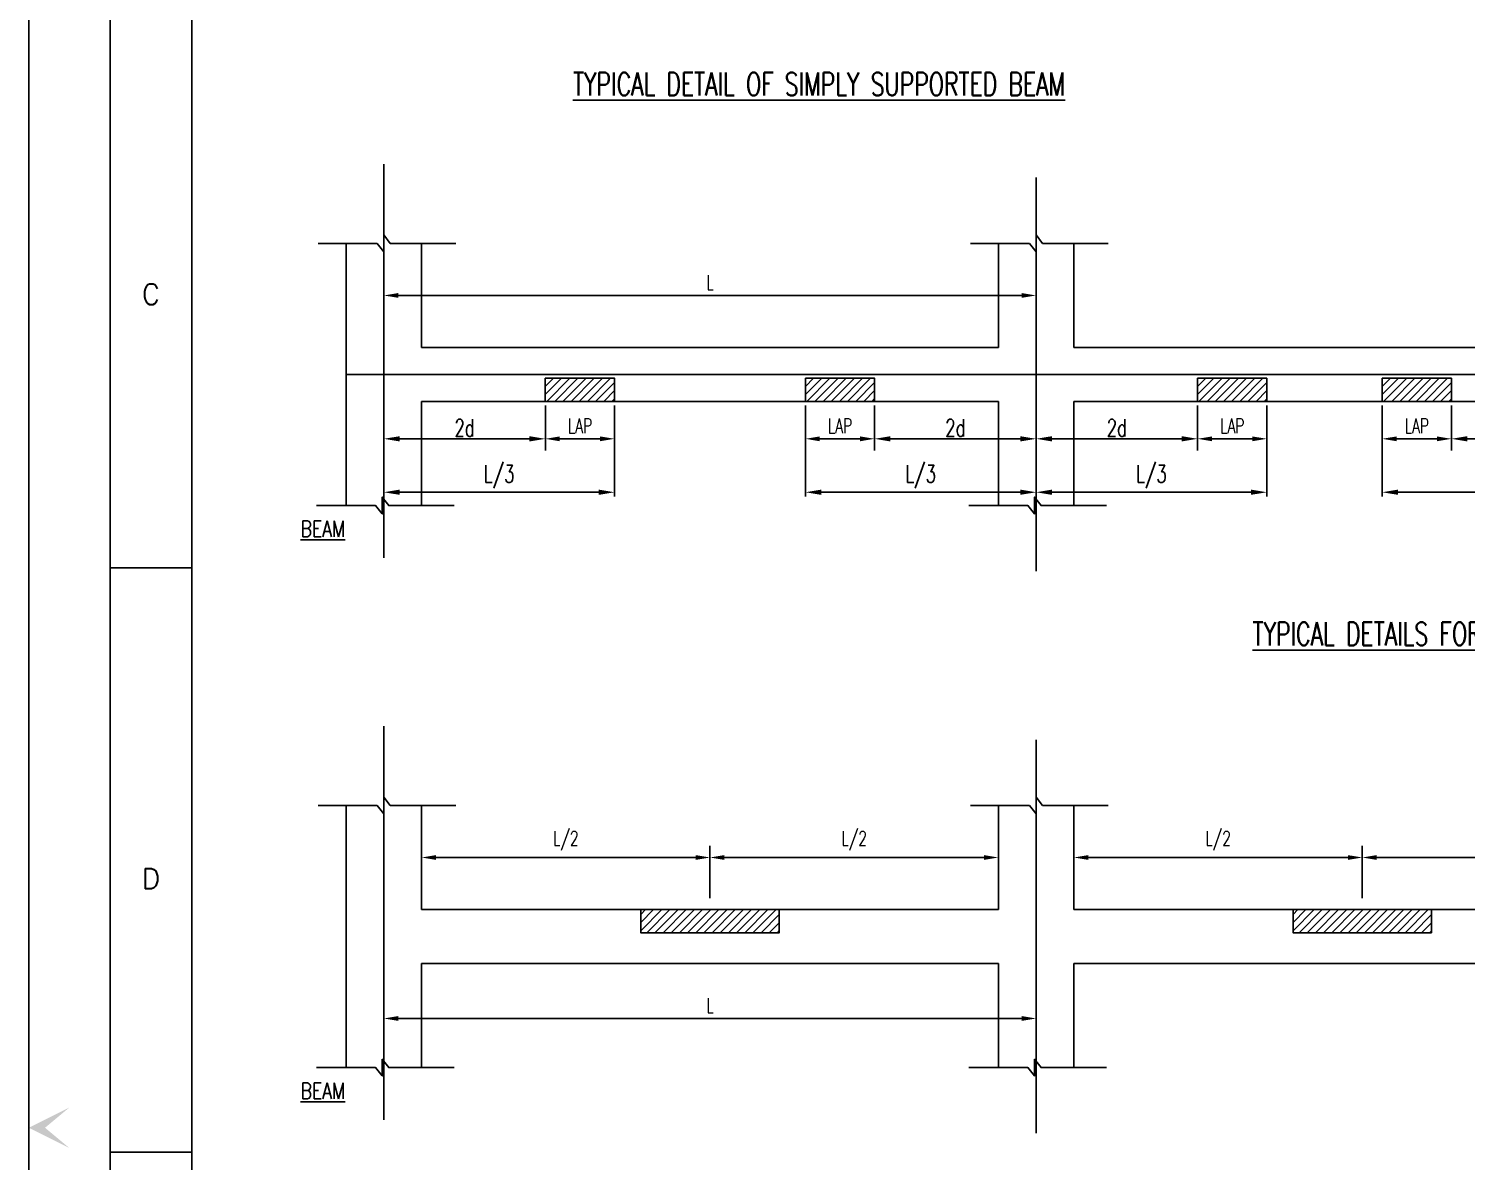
# Model space of a CAD drawing. Extents: x 520771 to 639546, y -254136 to -170582.
# Drawn here: x 520771 to 545693, y -212347 to -192706 of the extents above; entities that cross this region are included whole.
import ezdxf
from ezdxf.enums import TextEntityAlignment as Align

# ---------------------------------------------------------------- set-up
doc = ezdxf.new("R2010")
doc.units = 0
doc.header["$LTSCALE"] = 500
doc.header["$MEASUREMENT"] = 0
doc.linetypes.add('CENTER2', pattern=[1.125, 0.75, -0.125, 0.125, -0.125])
doc.layers.get('DEFPOINTS').update_dxf_attribs({"color": 4})
for name, color, linetype in [('BEAM', 4, 'Continuous'), ('col & circal', 8, 'CENTER2'), ('CUTOUT2', 9, 'Continuous'), ('DIM', 5, 'Continuous'), ('PNA', 10, 'Continuous'), ('S-DIM-1', 5, 'Continuous'), ('TXT', 4, 'Continuous')]:
    doc.layers.add(name, color=color, linetype=linetype)
doc.layers.add('HEADING-TXT', color=1, linetype='Continuous', lineweight=25)
doc.styles.add('ROMANS', font='r.shx', dxfattribs={"width": 0.7, "bigfont": 'bigfont.shx'})
doc.styles.add('ROMENT', font='r.shx', dxfattribs={"bigfont": 'bigfont.shx'})
doc.dimstyles.new('Copy of INT2TIMES', dxfattribs={"dimtxt": 300, "dimasz": 275, "dimexe": 75, "dimexo": 75, "dimgap": 40, "dimtad": 1, "dimdec": 0, "dimlfac": 0.5, "dimrnd": 5, "dimzin": 0, "dimdsep": 46, "dimtxsty": 'ROMANS', "dimcen": -1, "dimclrd": 5, "dimclre": 5, "dimclrt": 4, "dimadec": 0, "dimazin": 0, "dimtfac": 1, "dimtdec": 0, "dimtix": 1, "dimtofl": 0, "dimtmove": 2, "dimatfit": 3, "dimfxl": 1, "dimtolj": 1, "dimtzin": 0, "dimarcsym": 0})
doc.dimstyles.new('dim100', dxfattribs={"dimtxt": 250, "dimasz": 250, "dimexe": 200, "dimexo": 200, "dimgap": 100, "dimtad": 1, "dimdec": 0, "dimzin": 0, "dimdsep": 46, "dimtxsty": 'ROMANS', "dimcen": 0, "dimclrd": 5, "dimclre": 5, "dimclrt": 4, "dimadec": 0, "dimazin": 0, "dimtfac": 1, "dimtdec": 0, "dimtix": 1, "dimtofl": 0, "dimtmove": 2, "dimatfit": 3, "dimfxl": 1, "dimtolj": 1, "dimtzin": 0, "dimlwd": -1, "dimlwe": -1, "dimarcsym": 0})

# ---------------------------------------------------------------- blocks, each defined once
blk = doc.blocks.new('FOLDER')
at = {"layer": 'PNA'}
for points in [[(-1250, 2500), (0, 0), (0, 1000)], [(1250, 2500), (0, 0), (0, 1000)]]:
    blk.add_solid(points, dxfattribs=at)
blk = doc.blocks.new('A1')
at = {"flags": 128}
blk.add_lwpolyline([(0, 0), (82779, 0), (82779, 58231), (0, 58231)], close=True, dxfattribs=at)
at = {"layer": 'PNA'}
for p, q in [((984, 36296), (1969, 36296)), ((984, 29233), (1969, 29233))]:
    blk.add_line(p, q, dxfattribs=at)
at = {"layer": 'PNA', "color": 1}
for points in [[(984, 492), (82287, 492), (82287, 57739), (984, 57739)], [(1969, 984), (81794, 984), (81794, 57247), (1969, 57247)]]:
    blk.add_lwpolyline(points, close=True, dxfattribs=at)
at = {"layer": 'PNA', "xscale": 0.196857838483993, "yscale": 0.196857838483993, "zscale": 0.196857838483993, "rotation": 270}
blk.add_blockref('FOLDER', (0, 29529), dxfattribs=at)
at = {"layer": 'PNA', "style": 'ROMANS'}
for s, p in [('C', (1476, 39604)), ('D', (1476, 32541))]:
    blk.add_text(s, height=246, dxfattribs=at).set_placement(p, align=Align.MIDDLE)
blk = doc.blocks.new('*D156')
at = {"layer": 'DEFPOINTS', "color": 0, "ltscale": 2, "transparency": 16777216}
for p in [(545435, -199168), (549544, -199168), (545435, -199818)]:
    blk.add_point(p, dxfattribs=at)
at = {"layer": 'DIM', "color": 5, "lineweight": -2, "ltscale": 2, "transparency": 16777216}
for p, q in [((545435, -199243), (545435, -199893)), ((549544, -199243), (549544, -199893)), ((549269, -199818), (545710, -199818))]:
    blk.add_line(p, q, dxfattribs=at)
at = {"layer": 'DIM', "color": 5, "ltscale": 2, "transparency": 16777216}
for points in [[(545710, -199773), (545710, -199864), (545435, -199818)], [(549269, -199773), (549269, -199864), (549544, -199818)]]:
    blk.add_solid(points, dxfattribs=at)
at = {"layer": 'DIM', "color": 4, "ltscale": 2, "transparency": 16777216, "insert": (547490, -199628), "char_height": 300, "attachment_point": 5, "style": 'ROMANS'}
blk.add_mtext('\\A1;2d', dxfattribs=at)
blk = doc.blocks.new('*D157')
at = {"layer": 'DEFPOINTS', "color": 0, "transparency": 16777216}
for p in [(544235, -199168), (545435, -199168), (545435, -199818)]:
    blk.add_point(p, dxfattribs=at)
at = {"layer": 'S-DIM-1', "color": 5, "transparency": 16777216}
for p, q in [((544235, -199368), (544235, -200018)), ((545435, -199368), (545435, -200018)), ((544485, -199818), (545185, -199818))]:
    blk.add_line(p, q, dxfattribs=at)
for points in [[(544485, -199777), (544485, -199860), (544235, -199818)], [(545185, -199777), (545185, -199860), (545435, -199818)]]:
    blk.add_solid(points, dxfattribs=at)
at = {"layer": 'S-DIM-1', "color": 4, "transparency": 16777216, "insert": (544835, -199593), "char_height": 250, "attachment_point": 5, "style": 'ROMANS'}
blk.add_mtext('\\A1;LAP', dxfattribs=at)
blk = doc.blocks.new('*D158')
at = {"layer": 'DEFPOINTS', "color": 0, "ltscale": 2, "transparency": 16777216}
for p in [(544235, -199168), (549544, -200095), (544235, -200745)]:
    blk.add_point(p, dxfattribs=at)
at = {"layer": 'DIM', "color": 5, "lineweight": -2, "ltscale": 2, "transparency": 16777216}
for p, q in [((544235, -199243), (544235, -200820)), ((549544, -200170), (549544, -200820)), ((549269, -200745), (544510, -200745))]:
    blk.add_line(p, q, dxfattribs=at)
at = {"layer": 'DIM', "color": 5, "ltscale": 2, "transparency": 16777216}
for points in [[(544510, -200699), (544510, -200790), (544235, -200745)], [(549269, -200699), (549269, -200790), (549544, -200745)]]:
    blk.add_solid(points, dxfattribs=at)
at = {"layer": 'DIM', "color": 4, "ltscale": 2, "transparency": 16777216, "insert": (546890, -200476), "char_height": 300, "attachment_point": 5, "style": 'ROMANS'}
blk.add_mtext('\\A1;L/3', dxfattribs=at)
blk = doc.blocks.new('*D159')
at = {"layer": 'DEFPOINTS', "color": 0, "ltscale": 2, "transparency": 16777216}
for p in [(535435, -199168), (538235, -199168), (535435, -199818)]:
    blk.add_point(p, dxfattribs=at)
at = {"layer": 'DIM', "color": 5, "lineweight": -2, "ltscale": 2, "transparency": 16777216}
for p, q in [((535435, -199243), (535435, -199893)), ((538235, -199243), (538235, -199893)), ((537960, -199818), (535710, -199818))]:
    blk.add_line(p, q, dxfattribs=at)
at = {"layer": 'DIM', "color": 5, "ltscale": 2, "transparency": 16777216}
for points in [[(535710, -199773), (535710, -199864), (535435, -199818)], [(537960, -199773), (537960, -199864), (538235, -199818)]]:
    blk.add_solid(points, dxfattribs=at)
at = {"layer": 'DIM', "color": 4, "ltscale": 2, "transparency": 16777216, "insert": (536835, -199628), "char_height": 300, "attachment_point": 5, "style": 'ROMANS'}
blk.add_mtext('\\A1;2d', dxfattribs=at)
blk = doc.blocks.new('*D160')
at = {"layer": 'DEFPOINTS', "color": 0, "transparency": 16777216}
for p in [(534235, -199168), (535435, -199168), (535435, -199818)]:
    blk.add_point(p, dxfattribs=at)
at = {"layer": 'S-DIM-1', "color": 5, "transparency": 16777216}
for p, q in [((534235, -199368), (534235, -200018)), ((535435, -199368), (535435, -200018)), ((534485, -199818), (535185, -199818))]:
    blk.add_line(p, q, dxfattribs=at)
for points in [[(534485, -199777), (534485, -199860), (534235, -199818)], [(535185, -199777), (535185, -199860), (535435, -199818)]]:
    blk.add_solid(points, dxfattribs=at)
at = {"layer": 'S-DIM-1', "color": 4, "transparency": 16777216, "insert": (534835, -199593), "char_height": 250, "attachment_point": 5, "style": 'ROMANS'}
blk.add_mtext('\\A1;LAP', dxfattribs=at)
blk = doc.blocks.new('*D161')
at = {"layer": 'DEFPOINTS', "color": 0, "ltscale": 2, "transparency": 16777216}
for p in [(534235, -199168), (538235, -200095), (534235, -200745)]:
    blk.add_point(p, dxfattribs=at)
at = {"layer": 'DIM', "color": 5, "lineweight": -2, "ltscale": 2, "transparency": 16777216}
for p, q in [((534235, -199243), (534235, -200820)), ((538235, -200170), (538235, -200820)), ((537960, -200745), (534510, -200745))]:
    blk.add_line(p, q, dxfattribs=at)
at = {"layer": 'DIM', "color": 5, "ltscale": 2, "transparency": 16777216}
for points in [[(534510, -200699), (534510, -200790), (534235, -200745)], [(537960, -200699), (537960, -200790), (538235, -200745)]]:
    blk.add_solid(points, dxfattribs=at)
at = {"layer": 'DIM', "color": 4, "ltscale": 2, "transparency": 16777216, "insert": (536235, -200476), "char_height": 300, "attachment_point": 5, "style": 'ROMANS'}
blk.add_mtext('\\A1;L/3', dxfattribs=at)
blk = doc.blocks.new('*D162')
at = {"layer": 'DEFPOINTS', "color": 0, "ltscale": 2, "transparency": 16777216}
for p in [(526927, -199168), (529727, -199168), (529727, -199818)]:
    blk.add_point(p, dxfattribs=at)
at = {"layer": 'DIM', "color": 5, "lineweight": -2, "ltscale": 2, "transparency": 16777216}
for p, q in [((526927, -199243), (526927, -199893)), ((529727, -199243), (529727, -199893)), ((527202, -199818), (529452, -199818))]:
    blk.add_line(p, q, dxfattribs=at)
at = {"layer": 'DIM', "color": 5, "ltscale": 2, "transparency": 16777216}
for points in [[(527202, -199773), (527202, -199864), (526927, -199818)], [(529452, -199773), (529452, -199864), (529727, -199818)]]:
    blk.add_solid(points, dxfattribs=at)
at = {"layer": 'DIM', "color": 4, "ltscale": 2, "transparency": 16777216, "insert": (528327, -199628), "char_height": 300, "attachment_point": 5, "style": 'ROMANS'}
blk.add_mtext('\\A1;2d', dxfattribs=at)
blk = doc.blocks.new('*D163')
at = {"layer": 'DEFPOINTS', "color": 0, "transparency": 16777216}
for p in [(529727, -199168), (530927, -199168), (529727, -199818)]:
    blk.add_point(p, dxfattribs=at)
at = {"layer": 'S-DIM-1', "color": 5, "transparency": 16777216}
for p, q in [((529727, -199368), (529727, -200018)), ((530927, -199368), (530927, -200018)), ((530677, -199818), (529977, -199818))]:
    blk.add_line(p, q, dxfattribs=at)
for points in [[(529977, -199777), (529977, -199860), (529727, -199818)], [(530677, -199777), (530677, -199860), (530927, -199818)]]:
    blk.add_solid(points, dxfattribs=at)
at = {"layer": 'S-DIM-1', "color": 4, "transparency": 16777216, "insert": (530327, -199593), "char_height": 250, "attachment_point": 5, "style": 'ROMANS'}
blk.add_mtext('\\A1;LAP', dxfattribs=at)
blk = doc.blocks.new('*D164')
at = {"layer": 'DEFPOINTS', "color": 0, "ltscale": 2, "transparency": 16777216}
for p in [(530927, -199168), (526927, -200095), (530927, -200745)]:
    blk.add_point(p, dxfattribs=at)
at = {"layer": 'DIM', "color": 5, "lineweight": -2, "ltscale": 2, "transparency": 16777216}
for p, q in [((530927, -199243), (530927, -200820)), ((526927, -200170), (526927, -200820)), ((527202, -200745), (530652, -200745))]:
    blk.add_line(p, q, dxfattribs=at)
at = {"layer": 'DIM', "color": 5, "ltscale": 2, "transparency": 16777216}
for points in [[(527202, -200699), (527202, -200790), (526927, -200745)], [(530652, -200699), (530652, -200790), (530927, -200745)]]:
    blk.add_solid(points, dxfattribs=at)
at = {"layer": 'DIM', "color": 4, "ltscale": 2, "transparency": 16777216, "insert": (528927, -200476), "char_height": 300, "attachment_point": 5, "style": 'ROMANS'}
blk.add_mtext('\\A1;L/3', dxfattribs=at)
blk = doc.blocks.new('*D165')
at = {"layer": 'DEFPOINTS', "color": 0, "ltscale": 2, "transparency": 16777216}
for p in [(538235, -199168), (541035, -199168), (541035, -199818)]:
    blk.add_point(p, dxfattribs=at)
at = {"layer": 'DIM', "color": 5, "lineweight": -2, "ltscale": 2, "transparency": 16777216}
for p, q in [((538235, -199243), (538235, -199893)), ((541035, -199243), (541035, -199893)), ((538510, -199818), (540760, -199818))]:
    blk.add_line(p, q, dxfattribs=at)
at = {"layer": 'DIM', "color": 5, "ltscale": 2, "transparency": 16777216}
for points in [[(538510, -199773), (538510, -199864), (538235, -199818)], [(540760, -199773), (540760, -199864), (541035, -199818)]]:
    blk.add_solid(points, dxfattribs=at)
at = {"layer": 'DIM', "color": 4, "ltscale": 2, "transparency": 16777216, "insert": (539635, -199628), "char_height": 300, "attachment_point": 5, "style": 'ROMANS'}
blk.add_mtext('\\A1;2d', dxfattribs=at)
blk = doc.blocks.new('*D166')
at = {"layer": 'DEFPOINTS', "color": 0, "transparency": 16777216}
for p in [(541035, -199168), (542235, -199168), (541035, -199818)]:
    blk.add_point(p, dxfattribs=at)
at = {"layer": 'S-DIM-1', "color": 5, "transparency": 16777216}
for p, q in [((541035, -199368), (541035, -200018)), ((542235, -199368), (542235, -200018)), ((541985, -199818), (541285, -199818))]:
    blk.add_line(p, q, dxfattribs=at)
for points in [[(541285, -199777), (541285, -199860), (541035, -199818)], [(541985, -199777), (541985, -199860), (542235, -199818)]]:
    blk.add_solid(points, dxfattribs=at)
at = {"layer": 'S-DIM-1', "color": 4, "transparency": 16777216, "insert": (541635, -199593), "char_height": 250, "attachment_point": 5, "style": 'ROMANS'}
blk.add_mtext('\\A1;LAP', dxfattribs=at)
blk = doc.blocks.new('*D167')
at = {"layer": 'DEFPOINTS', "color": 0, "ltscale": 2, "transparency": 16777216}
for p in [(542235, -199168), (538235, -200095), (542235, -200745)]:
    blk.add_point(p, dxfattribs=at)
at = {"layer": 'DIM', "color": 5, "lineweight": -2, "ltscale": 2, "transparency": 16777216}
for p, q in [((542235, -199243), (542235, -200820)), ((538235, -200170), (538235, -200820)), ((538510, -200745), (541960, -200745))]:
    blk.add_line(p, q, dxfattribs=at)
at = {"layer": 'DIM', "color": 5, "ltscale": 2, "transparency": 16777216}
for points in [[(538510, -200699), (538510, -200790), (538235, -200745)], [(541960, -200699), (541960, -200790), (542235, -200745)]]:
    blk.add_solid(points, dxfattribs=at)
at = {"layer": 'DIM', "color": 4, "ltscale": 2, "transparency": 16777216, "insert": (540235, -200476), "char_height": 300, "attachment_point": 5, "style": 'ROMANS'}
blk.add_mtext('\\A1;L/3', dxfattribs=at)
blk = doc.blocks.new('*D171')
at = {"layer": 'DEFPOINTS', "color": 0, "transparency": 16777216}
for p in [(526927, -197332), (538235, -197332), (538235, -197332)]:
    blk.add_point(p, dxfattribs=at)
at = {"layer": 'S-DIM-1', "color": 5, "transparency": 16777216}
blk.add_line((527177, -197332), (537985, -197332), dxfattribs=at)
for points in [[(527177, -197290), (527177, -197373), (526927, -197332)], [(537985, -197290), (537985, -197373), (538235, -197332)]]:
    blk.add_solid(points, dxfattribs=at)
at = {"layer": 'S-DIM-1', "color": 4, "transparency": 16777216, "insert": (532581, -197107), "char_height": 250, "attachment_point": 5, "style": 'ROMANS'}
blk.add_mtext('\\A1;L', dxfattribs=at)
blk = doc.blocks.new('*D173')
at = {"layer": 'DEFPOINTS', "color": 0, "transparency": 16777216}
for p in [(526927, -209871), (538235, -209871), (538235, -209871)]:
    blk.add_point(p, dxfattribs=at)
at = {"layer": 'S-DIM-1', "color": 5, "transparency": 16777216}
blk.add_line((527177, -209871), (537985, -209871), dxfattribs=at)
for points in [[(527177, -209829), (527177, -209913), (526927, -209871)], [(537985, -209829), (537985, -209913), (538235, -209871)]]:
    blk.add_solid(points, dxfattribs=at)
at = {"layer": 'S-DIM-1', "color": 4, "transparency": 16777216, "insert": (532581, -209646), "char_height": 250, "attachment_point": 5, "style": 'ROMANS'}
blk.add_mtext('\\A1;L', dxfattribs=at)
blk = doc.blocks.new('*D174')
at = {"layer": 'DEFPOINTS', "color": 0, "transparency": 16777216}
for p in [(532581, -207079), (527581, -207983), (532581, -207983)]:
    blk.add_point(p, dxfattribs=at)
at = {"layer": 'S-DIM-1', "color": 5, "transparency": 16777216}
for p, q in [((527581, -207783), (527581, -206879)), ((527831, -207079), (532331, -207079)), ((532581, -207783), (532581, -206879))]:
    blk.add_line(p, q, dxfattribs=at)
for points in [[(527831, -207038), (527831, -207121), (527581, -207079)], [(532331, -207038), (532331, -207121), (532581, -207079)]]:
    blk.add_solid(points, dxfattribs=at)
at = {"layer": 'S-DIM-1', "color": 4, "transparency": 16777216, "insert": (530081, -206789), "char_height": 250, "attachment_point": 5, "style": 'ROMANS'}
blk.add_mtext('\\A1;L/2', dxfattribs=at)
blk = doc.blocks.new('*D175')
at = {"layer": 'DEFPOINTS', "color": 0, "transparency": 16777216}
for p in [(537581, -207079), (532581, -207983), (537581, -207983)]:
    blk.add_point(p, dxfattribs=at)
at = {"layer": 'S-DIM-1', "color": 5, "transparency": 16777216}
for p, q in [((532581, -207783), (532581, -206879)), ((532831, -207079), (537331, -207079)), ((537581, -207783), (537581, -206879))]:
    blk.add_line(p, q, dxfattribs=at)
for points in [[(532831, -207038), (532831, -207121), (532581, -207079)], [(537331, -207038), (537331, -207121), (537581, -207079)]]:
    blk.add_solid(points, dxfattribs=at)
at = {"layer": 'S-DIM-1', "color": 4, "transparency": 16777216, "insert": (535081, -206789), "char_height": 250, "attachment_point": 5, "style": 'ROMANS'}
blk.add_mtext('\\A1;L/2', dxfattribs=at)
blk = doc.blocks.new('*D176')
at = {"layer": 'DEFPOINTS', "color": 0, "transparency": 16777216}
for p in [(543890, -207079), (538890, -207983), (543890, -207983)]:
    blk.add_point(p, dxfattribs=at)
at = {"layer": 'S-DIM-1', "color": 5, "transparency": 16777216}
for p, q in [((538890, -207783), (538890, -206879)), ((539140, -207079), (543640, -207079)), ((543890, -207783), (543890, -206879))]:
    blk.add_line(p, q, dxfattribs=at)
for points in [[(539140, -207038), (539140, -207121), (538890, -207079)], [(543640, -207038), (543640, -207121), (543890, -207079)]]:
    blk.add_solid(points, dxfattribs=at)
at = {"layer": 'S-DIM-1', "color": 4, "transparency": 16777216, "insert": (541390, -206789), "char_height": 250, "attachment_point": 5, "style": 'ROMANS'}
blk.add_mtext('\\A1;L/2', dxfattribs=at)
blk = doc.blocks.new('*D177')
at = {"layer": 'DEFPOINTS', "color": 0, "transparency": 16777216}
for p in [(548890, -207079), (543890, -207983), (548890, -207983)]:
    blk.add_point(p, dxfattribs=at)
at = {"layer": 'S-DIM-1', "color": 5, "transparency": 16777216}
for p, q in [((543890, -207783), (543890, -206879)), ((544140, -207079), (548640, -207079)), ((548890, -207783), (548890, -206879))]:
    blk.add_line(p, q, dxfattribs=at)
for points in [[(544140, -207038), (544140, -207121), (543890, -207079)], [(548640, -207038), (548640, -207121), (548890, -207079)]]:
    blk.add_solid(points, dxfattribs=at)
at = {"layer": 'S-DIM-1', "color": 4, "transparency": 16777216, "insert": (546390, -206789), "char_height": 250, "attachment_point": 5, "style": 'ROMANS'}
blk.add_mtext('\\A1;L/2', dxfattribs=at)

msp = doc.modelspace()

# ---------------------------------------------------------------- hatches: boundary and pattern name
at = {"layer": 'BEAM'}
h = msp.add_hatch(dxfattribs=at)
h.set_pattern_fill('ANSI31', color=253, scale=800, style=0)
h.set_pattern_definition([(45, (-5122030, 2068364.51), (-70.7106781, 70.7106781), [])])
h.paths.add_polyline_path([(529726.5, -198767.4), (529726.5, -199168.5), (530926.5, -199168.5), (530926.5, -198767.4)])
h = msp.add_hatch(dxfattribs=at)
h.set_pattern_fill('ANSI31', color=253, scale=800, style=0)
h.set_pattern_definition([(45, (-5117521.24, 2068364.51), (-70.7106781, 70.7106781), [])])
h.paths.add_polyline_path([(534235.3, -199168.5), (535435.3, -199168.5), (535435.3, -198767.4), (534235.3, -198767.4)])
h = msp.add_hatch(dxfattribs=at)
h.set_pattern_fill('ANSI31', color=253, scale=800, style=0)
h.set_pattern_definition([(45, (-5110721.24, 2068364.51), (-70.7106781, 70.7106781), [])])
h.paths.add_polyline_path([(541035.3, -199168.5), (542235.3, -199168.5), (542235.3, -198767.4), (541035.3, -198767.4)])
h = msp.add_hatch(dxfattribs=at)
h.set_pattern_fill('ANSI31', color=253, scale=800, style=0)
h.set_pattern_definition([(45, (-5107521.24, 2068364.51), (-70.7106781, 70.7106781), [])])
h.paths.add_polyline_path([(544235.3, -199168.5), (545435.3, -199168.5), (545435.3, -198767.4), (544235.3, -198767.4)])
h = msp.add_hatch(dxfattribs=at)
h.set_pattern_fill('ANSI31', color=253, scale=800, style=0)
h.set_pattern_definition([(45, (-5122030, 2070706.16), (-70.7106781, 70.7106781), [])])
h.paths.add_polyline_path([(531380.9, -208383.9), (533780.9, -208383.9), (533780.9, -207982.8), (531380.9, -207982.8)])
h = msp.add_hatch(dxfattribs=at)
h.set_pattern_fill('ANSI31', color=253, scale=800, style=0)
h.set_pattern_definition([(45, (-5110721.24, 2070706.16), (-70.7106781, 70.7106781), [])])
h.paths.add_polyline_path([(542689.7, -208383.9), (545089.7, -208383.9), (545089.7, -207982.8), (542689.7, -207982.8)])

# ---------------------------------------------------------------- linework, layer by layer
for p, q in [((526272.2, -196428.9), (526272.2, -200975)), ((527580.9, -196428.3), (527580.9, -198234.8)), ((537580.9, -196428.3), (537580.9, -198234.8)), ((538889.7, -196428.3), (538889.7, -198234.8)), ((527580.9, -198234.8), (537580.9, -198234.8)), ((538889.7, -198234.8), (548889.7, -198234.8)), ((538889.7, -198234.8), (548889.7, -198234.8)), ((527580.9, -199168.5), (537580.9, -199168.5)), ((527580.9, -200975), (527580.9, -199168.5)), ((537580.9, -200975), (537580.9, -199168.5)), ((538889.7, -199168.5), (544508.8, -199168.5)), ((538889.7, -199168.5), (548889.7, -199168.5)), ((538889.7, -200975), (538889.7, -199168.5)), ((526272.2, -208916.4), (526272.2, -206176.2)), ((527580.9, -206176.2), (527580.9, -207982.8)), ((537580.9, -206176.2), (537580.9, -207982.8)), ((538889.7, -206176.2), (538889.7, -207982.8)), ((526272.2, -207982.8), (526272.2, -210723)), ((527580.9, -207982.8), (537580.9, -207982.8)), ((538889.7, -207982.8), (548889.7, -207982.8)), ((538889.7, -207982.8), (548889.7, -207982.8)), ((527580.9, -208916.4), (537580.9, -208916.4)), ((527580.9, -210723), (527580.9, -208916.4)), ((537580.9, -210723), (537580.9, -208916.4)), ((538889.7, -208916.4), (544508.8, -208916.4)), ((538889.7, -208916.4), (548889.7, -208916.4)), ((538889.7, -210723), (538889.7, -208916.4))]:
    msp.add_line(p, q, dxfattribs=at)
at = {"layer": 'BEAM', "elevation": 0}
for points in [[(529726.5, -198767.4), (530926.5, -198767.4), (530926.5, -199168.5), (529726.5, -199168.5)], [(534235.3, -198767.4), (535435.3, -198767.4), (535435.3, -199168.5), (534235.3, -199168.5)], [(541035.3, -198767.4), (542235.3, -198767.4), (542235.3, -199168.5), (541035.3, -199168.5)], [(544235.3, -198767.4), (545435.3, -198767.4), (545435.3, -199168.5), (544235.3, -199168.5)], [(531380.9, -207982.8), (533780.9, -207982.8), (533780.9, -208383.9), (531380.9, -208383.9)], [(542689.7, -207982.8), (545089.7, -207982.8), (545089.7, -208383.9), (542689.7, -208383.9)]]:
    msp.add_lwpolyline(points, close=True, dxfattribs=at)
at = {"layer": 'col & circal', "linetype": 'CENTER2', "ltscale": 50}
for p, q in [((526926.5, -201880.9), (526926.5, -195055.6)), ((538235.3, -202114.3), (538235.3, -195289)), ((526926.5, -211628.8), (526926.5, -204803.5)), ((538235.3, -211862.3), (538235.3, -205036.9))]:
    msp.add_line(p, q, dxfattribs=at)
at = {"layer": 'CUTOUT2', "linetype": 'Continuous', "elevation": 0}
for points in [[(528173.6, -196428.9), (527039, -196428.9), (526926.5, -196283.3), (526926.5, -196573.2), (526811.2, -196428.9), (525786.6, -196428.9)], [(539482.3, -196428.9), (538347.8, -196428.9), (538235.3, -196283.3), (538235.3, -196573.2), (538120, -196428.9), (537095.4, -196429)], [(528146.8, -200975), (527012.3, -200975), (526899.8, -200829.4), (526899.8, -201119.3), (526784.5, -200975), (525759.9, -200975)], [(539455.6, -200975), (538321, -200975), (538208.5, -200829.4), (538208.5, -201119.3), (538093.2, -200975), (537068.6, -200975)], [(528173.6, -206176.9), (527039, -206176.8), (526926.5, -206031.2), (526926.5, -206321.2), (526811.2, -206176.8), (525786.6, -206176.9)], [(539482.3, -206176.9), (538347.8, -206176.9), (538235.3, -206031.3), (538235.3, -206321.2), (538120, -206176.9), (537095.4, -206176.9)], [(528146.8, -210723), (527012.3, -210722.9), (526899.8, -210577.3), (526899.8, -210867.3), (526784.5, -210722.9), (525759.9, -210723)], [(539455.6, -210723), (538321, -210722.9), (538208.5, -210577.3), (538208.5, -210867.3), (538093.2, -210722.9), (537068.6, -210723)]]:
    msp.add_lwpolyline(points, dxfattribs=at)
at = {"layer": 'S-DIM-1'}
msp.add_line((564604.5, -198701.7), (526272.2, -198701.7), dxfattribs=at)

# ---------------------------------------------------------------- block references
at = {"xscale": 1.434849416022188, "yscale": 1.434849416022188, "zscale": 1.434849416123004}
msp.add_blockref('A1', (520770.9, -254135.6), dxfattribs=at)

# ---------------------------------------------------------------- texts
at = {"layer": 'HEADING-TXT', "color": 6, "style": 'ROMANS', "width": 0.7}
for s, p in [('%%UTYPICAL DETAIL OF SIMPLY SUPPORTED BEAM', (534472.4, -193666.8)), ('%%UTYPICAL DETAILS FOR BOTTOM STEEL', (545438.3, -203200.8))]:
    msp.add_text(s, height=400, dxfattribs=at).set_placement(p, align=Align.MIDDLE_CENTER)
at = {"layer": 'TXT', "style": 'ROMENT', "width": 0.8}
for p in [(525483.6, -201516.2), (525483.6, -211264.2)]:
    msp.add_text('%%UBEAM', height=275, dxfattribs=at).set_placement(p)

# ---------------------------------------------------------------- dimensions: what is measured, and where the dimension line sits
at = {"layer": 'DIM', "ltscale": 2}
for base, p1, p2, text, picture, middle in [((529726.5, -199818.4), (526926.5, -199168.5), (529726.5, -199168.5), '2d', '*D162', (528326.5, -199628.4)), ((530926.5, -200744.6), (526926.5, -200094.6), (530926.5, -199168.5), 'L/3', '*D164', (528926.5, -200476)), ((541035.3, -199818.4), (538235.3, -199168.5), (541035.3, -199168.5), '2d', '*D165', (539635.3, -199628.4)), ((542235.3, -200744.6), (538235.3, -200094.6), (542235.3, -199168.5), 'L/3', '*D167', (540235.3, -200476))]:
    dim = msp.add_linear_dim(base=base, p1=p1, p2=p2, text=text, dimstyle='Copy of INT2TIMES', dxfattribs=at)
    dim.commit()
    dim.dimension.update_dxf_attribs({"geometry": picture, "text_midpoint": middle})
for base, p1, p2, text, picture, middle in [((534235.3, -200744.6), (538235.3, -200094.6), (534235.3, -199168.5), 'L/3', '*D161', (536235.3, -200476)), ((535435.3, -199818.4), (538235.3, -199168.5), (535435.3, -199168.5), '2d', '*D159', (536835.3, -199628.4)), ((544235.3, -200744.6), (549544.1, -200094.6), (544235.3, -199168.5), 'L/3', '*D158', (546889.7, -200476)), ((545435.3, -199818.4), (549544.1, -199168.5), (545435.3, -199168.5), '2d', '*D156', (547489.7, -199628.4))]:
    dim = msp.add_linear_dim(base=base, p1=p1, p2=p2, angle=180, text=text, dimstyle='Copy of INT2TIMES', dxfattribs=at)
    dim.commit()
    dim.dimension.update_dxf_attribs({"geometry": picture, "text_midpoint": middle})
at = {"layer": 'S-DIM-1'}
for base, p1, p2, text, picture, middle in [((538235.3, -197331.6), (526926.5, -197331.6), (538235.3, -197331.6), 'L', '*D171', (532580.9, -197106.6)), ((535435.3, -199818.4), (534235.3, -199168.5), (535435.3, -199168.5), 'LAP', '*D160', (534835.3, -199593.4)), ((545435.3, -199818.4), (544235.3, -199168.5), (545435.3, -199168.5), 'LAP', '*D157', (544835.3, -199593.4)), ((532580.9, -207079.5), (527580.9, -207982.8), (532580.9, -207982.8), 'L/2', '*D174', (530080.9, -206789)), ((537580.9, -207079.5), (532580.9, -207982.8), (537580.9, -207982.8), 'L/2', '*D175', (535080.9, -206789)), ((543889.7, -207079.5), (538889.7, -207982.8), (543889.7, -207982.8), 'L/2', '*D176', (541389.7, -206789)), ((548889.7, -207079.5), (543889.7, -207982.8), (548889.7, -207982.8), 'L/2', '*D177', (546389.7, -206789)), ((538235.3, -209870.9), (526926.5, -209870.9), (538235.3, -209870.9), 'L', '*D173', (532580.9, -209645.9))]:
    dim = msp.add_linear_dim(base=base, p1=p1, p2=p2, text=text, dimstyle='dim100', override={"dimarcsym": 1}, dxfattribs=at)
    dim.commit()
    dim.dimension.update_dxf_attribs({"geometry": picture, "text_midpoint": middle})
for base, p1, p2, picture, middle in [((529726.5, -199818.4), (530926.5, -199168.5), (529726.5, -199168.5), '*D163', (530326.5, -199593.4)), ((541035.3, -199818.4), (542235.3, -199168.5), (541035.3, -199168.5), '*D166', (541635.3, -199593.4))]:
    dim = msp.add_linear_dim(base=base, p1=p1, p2=p2, angle=180, text='LAP', dimstyle='dim100', override={"dimarcsym": 1}, dxfattribs=at)
    dim.commit()
    dim.dimension.update_dxf_attribs({"geometry": picture, "text_midpoint": middle})

doc.saveas('drawing.dxf')
